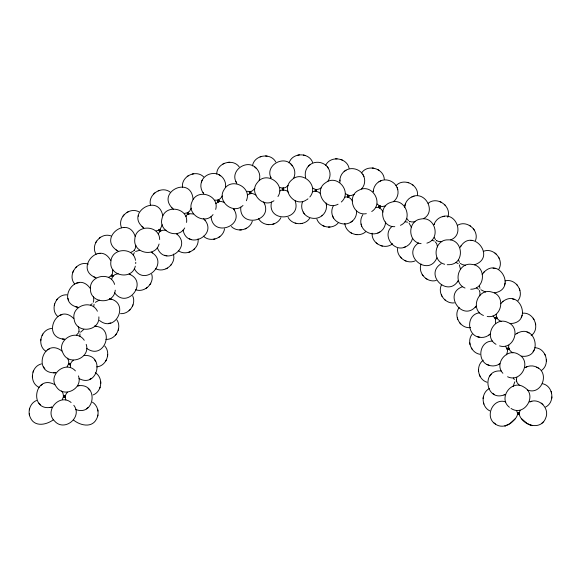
<?xml version="1.0" encoding="UTF-8"?>
<svg xmlns="http://www.w3.org/2000/svg" width="581" height="581" viewBox="0 0 581 581"><rect width="100%" height="100%" fill="white"/><g stroke="black" fill="none" stroke-linecap="round" stroke-linejoin="round"><path stroke-width="0.87" d="M217.693 200.278L220.402 198.6L222.327 195.92M218.18 201.796C216.502 200.583 220.548 200.285 218.776 201.738M397.52 248.37C396.692 257.296 406.932 264.602 415.103 260.905M186.588 222.443C188.643 207.729 164.975 203.728 162.077 218.296C158.039 231.398 178.069 239.946 184.729 227.963M516.553 380.751L516.393 381.296M249.663 191.824L250.062 191.657M489.391 388.536C480.799 392.93 481.17 406.809 489.848 410.89M545.61 407.034C555.443 402.117 553.141 385.515 542.233 383.663M483.29 360.176C475.418 365.769 477.793 379.444 486.965 382.233M541.586 370.366C550.606 364.084 545.937 347.983 534.869 347.728M251.05 192.994L251.094 193.596L249.859 193.749M63.351 396.511C63.489 398.842 63.743 391.885 61.412 390.998M63.438 396.518L64.048 395.814L64.52 396.67L63.997 397.317L63.38 396.845L62.261 399.619M63.547 396.453L63.387 396.017L63.482 396.946M135.714 263.578L135.758 262.278M193.081 199.305C190.996 174.344 154.524 192.885 173.537 209.283M348.702 195.477C350.503 196.443 346.138 196.61 348.324 195.318M349.079 195.993L348.92 196.363M404.739 207.308C404.863 202.537 408.218 197.998 412.793 196.581M45.979 351.345C36.588 345.499 40.757 329.267 51.716 328.447M104.776 346.036C111.254 353.11 106.338 366.088 96.715 366.894M39.152 387.389C29.014 382.952 30.8 366.291 41.527 363.902M98.872 316.87C99.903 331.686 76.009 334.031 74.136 319.296C71.02 305.94 91.595 298.816 97.405 311.234M95.32 372.712C103.541 377.773 102.053 391.579 93.076 394.957M187.271 212.951L189.696 211.056L191.214 208.136M188.012 214.687C190.953 211.571 186.269 214.512 185.978 216.626M288.416 192.311C286.636 189.101 282.039 191.026 282.235 189.391C282.758 188.048 284.668 190.234 283.23 188.963M379.117 207.824C380.577 208.187 378.369 207.628 378.681 207.54C379.146 207.018 382.763 210.366 383.002 212.087M379.633 205.921C377.192 206.306 381.376 208.078 379.952 206.059M218.209 201.948L220.693 201.346L224.498 202.37M282.569 188.222L283.593 187.968L283.194 188.193L283.637 188.963L282.569 189.217L282.213 188.672L282.686 188.215L279.722 187.409M283.259 189.987C284.516 190.06 281.393 189.638 279.846 191.011M508.288 348.883L507.729 349.609L507.097 348.854M133.884 250.607L135.25 248.537L135.867 245.298M160.371 231.361C156.688 230.969 163.014 229.175 159.971 231.528L160.494 230.882L160.131 231.253M40.721 340.756L40.866 339.166M107.565 356.175L107.71 354.584M118.132 273.68L114.965 274.595L112.54 276.607C115.053 275.096 109.954 275.024 112.54 276.658M111.465 275.074C110.622 277.769 113.251 274.254 112.453 275.619M216.72 174.082C216.728 163.014 232.712 157.981 239.198 166.856M496.29 314.466C495.666 317.814 498.469 320.494 501.41 321.46M497.016 318.09L496.247 318.613L495.847 317.473L496.748 317.044L497.096 318.134M162.767 215.704C158.214 192.18 124.457 213.597 143.761 227.839L141.96 226.445M138.314 216.27L138.401 215.377M162.193 224.709C160.334 229.226 160.392 230.134 156.158 230.918M479.855 295.86L479.957 292.57L479.274 290.355M494.489 292.846C517.01 289.403 499.224 255.836 483.646 272.504M240.788 207.061C238.885 227.89 272.983 222.08 264.275 203.06M373.387 190.466L373.249 191.832C373.307 187.481 375.82 183.182 379.785 181.294M385.588 221.935C385.53 226.285 383.017 230.584 379.052 232.473M514.831 381.804L513.045 386.612M516.313 379.836L516.85 377.389M159.317 231.035L159.514 230.606M79.946 333.814L79.938 336.319M36.559 400.454C29.907 403.163 27.169 411.914 30.575 418.102C35.042 427.405 46.887 424.747 53.546 419.62M73.409 419.969C79.895 425.321 91.638 428.393 96.424 419.25C99.736 413.636 98.015 405.647 92.43 402.146M111.211 275.612C112.358 273.513 111.741 276.338 108.778 277.152M111.617 279.381L112.583 276.636M113.099 276.019L113.128 275.917M66.924 294.843C55.958 294.066 49.487 309.528 57.94 316.667M105.895 339.377C115.532 339.972 122.279 327.837 116.883 319.899M483.094 398.631L483.305 397.048M551.696 398.522L551.906 396.939M339.907 180.931C339.74 177.045 341.679 173.109 344.911 170.93M347.758 197.155C349.464 197.78 348.063 196.313 344.707 197.242M348.876 195.572L345.615 193.756M215.682 209.414C219.843 195.151 196.995 187.772 192.028 201.774C186.138 214.157 204.73 225.501 213.045 214.607M436.513 240.89L436.469 240.418M495.484 323.552L495.499 318.867L493.037 316.028M225.443 187.452C226.35 182.79 224.048 177.67 219.916 175.302M380.294 206.698L379.734 207.126M115.256 290.188C114.13 305.003 90.149 303.87 90.425 289.018C89.271 275.358 110.659 271.276 114.617 284.399M201.68 181.439C199.958 185.477 200.924 190.365 203.771 193.655L202.972 192.543M218.652 201.694L219.001 201.571M78.842 331.991L79.038 329.681L78.239 326.486M409.627 221.797L409.612 221.455M224.527 228.812C223.307 238.326 210.213 242.945 203.394 236.118M315.737 189.399C314.568 189.333 318.838 190.183 321.54 187.54M315.512 191.243C314.299 190.8 319.862 191.883 320.182 193.669M29.29 409.866L29.653 408.32M97.564 416.577L97.928 415.023M187.46 213.975L187.685 213.583M54.265 305.424L54.636 303.878M118.183 330.335L118.56 328.788M252.481 165.912C254.086 154.96 270.63 152.287 275.764 161.997M506.421 354.86C507.707 352.05 507.852 348.6 506.915 348.52M508.854 345.187C507.758 348.404 510.14 351.461 512.907 352.841M271.53 202.014C266.657 222.864 302.069 221.136 295.155 200.873M495.128 318.076C494.446 317.124 496.719 318.519 496.268 318.686M510.191 323.523C532.973 323.37 520.22 287.588 502.405 301.837M518.223 413.36C518.441 412.445 519.857 413.156 519.32 413.403M404.804 206.066L405.364 203.858M412.481 238.377C411.675 242.393 408.603 245.894 404.681 247.121M111.203 275.547L111.305 275.387M94.078 304.226L93.708 306.703M504.49 285.249L504.751 284.305M504.874 283.855L505.107 282.998M133.274 254.936L134.327 252.662M507.903 348.288L508.346 347.91L508.956 348.31M447.733 217.316C452.025 206.342 437.101 195.695 428.117 203.328M517.388 413.425C518.637 411.413 518.753 415.764 517.46 413.89C517.301 412.51 517.765 413.745 517.482 414.493C516.952 417.216 514.824 419.279 512.943 421.174C508.44 426.142 500.154 428.342 494.765 423.534M520.118 410.411L519.094 413.418M88.312 264.159C77.244 260.121 66.946 275.278 74.775 284.08M120.499 313.653C129.447 314.277 136.52 303.878 132.642 295.787M421.094 264.021C417.572 273.012 427.042 283.158 436.251 280.463M475.454 240.621C479.557 230.432 466.841 219.516 457.443 225.363M68.631 364.367L68.74 361.179L67.483 358.128M67.076 366.785L68.776 363.481M379.72 205.943L379.233 205.609L380.461 206.124L379.328 206.117L380.025 206.415L377.185 203.982M283.724 189.58L283.216 190.052M246.351 200.721C252.524 187.205 230.984 176.609 224.048 189.747C216.43 201.149 233.192 215.057 242.996 205.478M65.232 397.005L64.455 397.331L64.186 396.409M316.384 191.127L316.463 190.423L315.715 190.154L315.076 190.604L315.439 191.2L312.505 191.774M316.543 190.917C316.696 190.336 313.98 190.198 315.803 189.348M259.184 180.4C260.753 175.912 259.213 170.516 255.466 167.575M159.071 244.035C155.432 258.037 132.606 253.265 134.828 238.973C135.591 224.135 159.593 224.68 159.681 239.539M64.142 396.532L65.05 395.995M135.315 266.149C132.069 280.645 108.502 276.069 110.913 261.406C111.748 247.724 133.499 246.772 135.518 260.332M246.78 191.425C249.271 190.328 249.917 194.236 250.774 191.853M93.251 302.258L93.773 300.007L93.447 296.724M348.418 197.293L350.437 198.397L352.544 200.932M252.299 221.194C249.845 229.815 237.658 232.923 231.376 226.525M32.979 372.167L33.56 370.685M99.562 388.66L100.15 387.178M250.869 191.999C251.726 193.03 248.407 192.253 250.077 193.582M217.766 201.164L218.253 200.677M72.763 272.424L73.359 270.949M132.417 306.303L133.013 304.822M289.047 162.985C292.207 152.382 308.969 152.12 312.651 162.477M201.309 182.347C203.495 174.344 214.178 170.749 220.758 175.796M201.854 181.011L202.195 180.19M218.144 202.014L218.427 201.781M302.686 201.462C301.06 205.093 301.401 209.581 303.703 212.849M507.097 348.731L505.412 346.254M521.302 356.146C543.867 359.283 536.416 322.034 516.727 333.559M434.501 223.445L433.978 224.709C435.271 220.555 438.909 217.156 443.252 216.481M436.912 257.79C428.669 277.544 400.999 255.371 418.465 242.989M516.516 410.455L517.504 413.156M68.587 364.2C67.389 365.159 71.231 364.084 68.848 363.437M495.847 317.473L495.84 318.134M521.193 317.451L521.585 316.551M521.767 316.129L522.123 315.316M159.005 230.003C159.041 232.364 161.198 228.783 159.47 229.677M158.235 233.867L159.898 231.521M110.993 235.915C100.709 232.037 90.084 245.008 96.141 254.267M135.62 289.73C144.684 293.049 154.611 283.346 151.706 274.203M441.734 284.414C436.941 292.795 444.857 304.204 454.357 302.868M498.897 269.105C504.431 259.613 493.422 246.976 483.276 251.406M507.206 349.217L507.22 349.726L507.22 349.028M277.958 196.545C286.012 184.068 266.229 170.465 257.47 182.463C248.29 192.645 262.859 208.833 273.949 200.765M348.491 197.242C349.958 196.015 346.341 196.211 347.656 196.944M217.592 200.263C217.49 202.486 220.519 199.167 217.715 200.082M293.587 178.294C295.787 174.082 295.039 168.512 291.756 165.062M482.201 274.668L484.22 271.799M65.37 396.191C64.963 399.263 65.065 393.693 67.57 392.211M379.705 206.865C381.194 208.499 377.773 205.26 378.848 207.693M362.864 214.701C360.874 217.679 360.162 221.557 361.331 224.985M280.884 217.657C276.999 226.43 263.135 227.12 258.552 218.623M73.402 360.22C69.342 362.842 70.519 367.09 70.461 363.75C69.204 362.399 69.081 366.081 70.424 364.563M42.064 335.397L42.856 334.01M105.575 361.324L106.367 359.944M516.349 380.7L516.763 381.303L516.335 380.221M518.463 414.013L517.853 414.362M95.829 242.444L96.635 241.064M149.971 284.574L150.777 283.194M325.65 165.367C330.313 155.33 346.93 157.495 349.079 168.272M333.596 205.413C331.46 208.768 331.148 213.256 332.957 216.822M501.359 371.041C480.574 368.674 485.614 402.887 504.816 394.615M460.152 247.368C471.954 226.467 497.292 257.383 474.517 264.747M441.102 263.745C423.796 274.66 447.936 298.169 458.278 280.521M460.856 246.191L461.321 245.407M457.501 281.829L457.966 281.051M78.522 332.797L76.583 334.99M159.877 231.318L162.818 230.236L166.115 230.265M507.99 348.092C508.026 350.125 509.944 348.912 508.941 348.498M533.06 351.73L533.583 350.895M533.823 350.503L534.295 349.747M187.3 212.907C186.733 215.304 190.103 211.927 187.38 212.871M188.397 213.488L188.426 212.791M138.932 211.833C129.316 206.509 116.934 217.81 121.589 227.846M155.534 268.633C164.576 273.578 176.413 263.927 173.385 254.071M459.208 307.567C452.824 315.657 460.37 328.94 470.588 327.597M517.983 300.667C524.832 292.076 515.754 277.987 505.085 280.899M472.135 334.169C466.55 341.185 471.118 352.907 479.979 354.294M309.826 196.981C319.608 185.789 301.989 169.478 291.589 180.088C280.456 189.319 294.393 208.02 306.39 199.944M69.451 363.888L70.228 363.503M327.931 181.17C330.72 177.321 330.785 171.707 328.033 167.815M160.116 230.504L160.109 229.72M80.57 332.223L83.795 329.412M500.655 303.761L503.073 301.219M308.91 165.708C305.65 168.643 304.466 173.487 305.657 177.67M348.978 195.463L351.178 195.543L354.257 194.352M309.688 218.296C304.865 225.864 292.301 225.355 288.103 217.425M249.786 193.836L250.157 193.604M56.364 300.319L57.352 299.07M115.466 335.15L116.454 333.893M282.366 189.159L282.678 188.97M159.15 229.815L158.62 230.032L159.47 229.836M122.99 216.103L123.985 214.854M170.48 265.604L171.475 264.362M361.527 173.007C367.584 163.755 383.721 168.294 384.288 179.268M518.455 412.953C517.642 413.498 518.651 415.023 519.254 414.035C519.378 412.125 518.521 414.108 520.198 416.788C525.173 426.505 541.579 430.02 545.791 417.775C549.822 408.327 539.117 397.426 529.683 401.943L531.855 401.246M462.694 286.658C442.417 293.528 462.599 322.687 476.144 306.107M475.185 307.284L475.759 306.579M254.877 188.331L252.582 190.699L249.779 191.999M489.776 376.06L490.349 375.377M490.647 375.028L491.279 374.28M215.914 203.568L218.253 201.847M218.761 200.815L218.892 200.125M170.059 192.028C161.307 185.383 147.429 194.773 150.581 205.376M178.28 250.636C186.516 256.838 199.624 248.995 198.048 238.806M247.426 194.969C251.362 192.696 251.021 192.812 256.09 195.02M379.894 207.635L379.509 207.787M515.02 418.988L510.14 423.375M341.308 202.006C352.594 192.347 337.517 173.661 325.694 182.659C313.036 190.43 325.004 211.244 338.091 204.207M507.249 348.331L508.055 348.346M361.498 188.978C364.817 185.571 365.689 180.023 363.532 175.782M63.438 396.148L63.598 396.126M70.279 364.752L70.584 367.613M54.897 384.745C33.996 373.046 28.563 412.648 51.905 407.092L49.675 407.572M75.755 409.525C95.349 416.853 98.741 382.436 78.101 385.82M351.578 221.673C354.984 219.378 356.93 215.144 356.552 211.063M338.084 223.075C332.23 229.873 319.87 227.556 316.863 219.102M92.154 303.74L90.585 304.902M95.32 302.345L99.336 300.116M75.581 267.674L76.736 266.577M129.04 310.675L130.195 309.571M153.667 193.96L154.829 192.87M193.509 249.801L194.671 248.712M395.922 185.753C403.258 177.466 418.567 184.286 417.543 195.231M309.245 165.396C314.829 160.065 324.997 161.809 328.592 168.628M303.151 212.036C306.739 218.863 316.906 220.598 322.491 215.268M308.191 166.377L309.898 164.786M316.093 191.272L316.405 191.505L315.396 191.214M321.838 215.878C325.295 213.234 327.183 208.637 326.333 204.345M392.095 226.394C381.499 234.935 393.635 252.808 405.618 246.816M478.809 337.045C482.76 338.171 487.256 336.922 490.124 334.002M489.006 335.026L489.674 334.416M315.192 190.372L315.839 190.132M288.176 185.513L285.569 187.532L282.519 188.295M541.448 423.607L542.182 422.953M542.531 422.648L543.199 422.053M249.707 191.781L250.15 191.643M531.15 335.68C540.751 328.846 534.092 311.765 522.399 313.232M203.713 176.936C196.015 169.093 180.923 176.384 182.521 187.329M371.731 211.528C384.295 203.597 372.072 182.935 359.08 190.125C346.465 195.499 352.863 216.314 366.32 213.67M306.964 199.624L307.988 198.818M393.591 201.549C397.368 198.658 399.031 193.291 397.506 188.781M496.813 318.562L496.428 318.678M61.942 351.011C42.95 336.406 31.853 374.81 55.754 372.69L53.474 372.842M79.009 378.536C97.826 388.747 105.51 354.127 84.136 355.456M40.452 385.74L41.178 385.218M41.549 384.949L42.34 384.375M86.322 408.828L87.114 408.247M87.491 407.978L88.21 407.455M365.5 231.913C358.288 238.232 345.419 233.017 344.838 223.38M99.307 238.152L100.607 237.23M145.998 288.408L147.298 287.493M392.625 243.715C384.811 250.433 371.223 243.454 372.138 233.184M187.213 176.471L188.52 175.564M218.579 237.484L219.894 236.576M345.288 170.669C351.585 166.202 361.397 169.391 363.967 176.66M332.521 215.943C335.092 223.213 344.903 226.401 351.2 221.935M344.105 171.482L346.022 170.16M350.459 222.443L352.384 221.121M515.594 334.336L517.482 333.051M488.301 364.999C492.049 366.684 496.675 366.095 499.936 363.619M498.68 364.476L499.435 363.967M316.391 189.573L315.49 189.435M316.391 190.415L316.362 189.486M509.29 423.97L504.86 425.996L505.724 425.72M516.269 380.301L516.56 379.989L516.531 380.577M400.462 225.334C414.042 219.306 404.928 197.097 391.028 202.333C377.773 205.834 381.1 227.353 394.797 226.677M187.983 214.498L190.379 213.735L193.444 214.004M423.534 218.623C436.759 211.578 425.038 190.307 411.856 196.886M508.782 349.312L508.099 349.166M73.78 318.642C57.098 301.452 40.576 337.851 64.527 339.202L62.254 339.021M133.114 251.384L130.79 252.321M135.576 251.486L139.68 250.288M47.504 349.907L48.296 349.493M48.702 349.283L49.574 348.825M89.561 379.371L90.433 378.914M90.839 378.703L91.631 378.289M127.05 212.355L128.466 211.637M165.992 268.829L167.415 268.11M64.498 395.944L64.905 395.915M222.937 164.016L224.36 163.305M245.167 228.914L246.598 228.202M316.369 190.415L316.652 189.907M380.199 181.09C387.069 177.575 396.315 182.151 397.811 189.718M361.026 224.048C362.522 231.616 371.767 236.184 378.638 232.676M378.899 181.73L380.998 180.698M380.156 206.226L382.436 206.553L385.646 205.827M377.839 233.068L379.93 232.037M527.141 366.626L525.093 367.628C528.812 365.376 533.794 365.238 537.49 367.606M504.003 395.015L505.368 394.346M160.516 231.165L160.726 231.056M65.137 397.084L65.849 399.931M78.9 331.896L79.292 331.831M508.745 348.055L508.883 348.266M426.897 243.148C441.204 239.147 435.394 215.849 420.884 219.03C407.259 220.577 407.448 242.35 421.102 243.657M450.696 239.837C464.8 234.775 456.274 212.036 442.279 216.648M90.171 288.321C76.14 268.901 54.541 302.534 78.043 307.327L75.82 306.819M99.482 320.429C115.772 333.784 130.173 302.258 109.431 298.75L111.654 299.259M283.259 189.224L283.688 188.564M133.921 250.542L134.523 250.556M59.654 315.461L60.497 315.171M60.932 315.018L61.855 314.691M158.221 190.837L159.731 190.328M188.607 252.343L190.118 251.834M260.085 156.848L261.595 156.347M272.714 224.273L274.232 223.779M413.229 196.443L414.079 196.167M403.396 247.535L404.245 247.259M450.486 264.595C465.221 262.699 462.832 238.806 448.016 239.859C434.312 239.423 431.356 261 444.676 264.261M187.99 213.372L188.89 213.699M250.077 191.745L250.694 191.418L250.396 191.657M112.474 275.336L113.019 275.503M518.877 414.347L518.259 414.013M110.768 260.68C99.685 239.445 73.453 269.606 96.025 277.74L93.897 276.919M77.505 385.944L78.994 385.624M76.648 283.136L77.527 282.969M77.977 282.882L78.936 282.693M108.538 323.385L109.497 323.203M109.947 323.109L110.826 322.942M192.173 174.046L193.742 173.755M213.365 239.292L214.934 239.002M297.879 155.112L299.447 154.836M300.638 223.663L302.214 223.387M443.702 216.401L444.581 216.255M479.623 312.81C466.078 314.154 466.456 335.753 479.761 337.307M217.701 200.198L214.767 200.155M348.222 195.369L347.881 195.063L348.469 195.434M415.052 221.702L411.769 221.964L409.532 221.383M375.776 207.301L378.652 207.482M249.67 191.904L250.099 191.853M495.898 319.005L495.332 319.201L495.346 318.816M63.888 395.828L64.28 395.922M470.726 289.222C485.585 289.469 486.675 265.481 471.859 264.384C458.358 261.973 452.323 282.896 465.025 288.045M449.832 264.66L447.232 264.711M507.816 349.617L508.295 348.999L507.772 348.157M187.924 213.801L187.358 213.779M160.058 230.25L160.69 230.548M135.133 236.307C127.987 214.672 97.855 237.811 116.89 250.382M218.151 201.048L217.693 200.953M98.131 253.599L99.024 253.563M99.482 253.541L100.462 253.49M228.195 162.331L229.785 162.273M239.742 229.953L241.333 229.894M335.527 158.853L337.118 158.809M328.367 227.084L329.957 227.033M470.973 240.556L471.866 240.534M492.601 341.141C479.005 340.51 476.26 361.941 489.202 365.391M380.119 206.168L379.8 205.972M441.865 241.66L438.575 241.442L436.44 240.549M405.08 221.746L407.55 222.167M69.299 363.27L69.771 364.091M487.205 316.507C501.868 318.896 506.407 295.322 491.911 292.098C477.8 287.442 469.63 310.014 483.443 315.468M184.344 213.409L187.111 212.915M157.306 247.629C164.35 267.325 192.827 247.695 176.922 234.114M96.62 326.362L94.347 326.188C116.353 326.9 104.457 361.375 86.692 348.346M494.99 318.112L495.23 318.511M123.651 227.476L124.545 227.563M265.532 155.933L267.115 156.107M267.195 224.513L268.778 224.687M372.239 167.989L373.823 168.178M355.303 234.47L356.887 234.659M493.044 268.211L494.017 268.335M494.475 268.386L495.361 268.495M465.504 265.285L462.287 264.587L460.305 263.396M431.981 240.258L434.363 241.035M499.573 345.891C513.735 350.372 521.629 327.699 507.75 322.411C494.46 315.766 483.116 336.929 496 344.322M250.099 192.819L249.561 192.638M218.696 200.619L219.219 201.091M183.066 230.105C187.198 250.614 218.209 235.305 204.432 219.567M282.715 189.232L282.301 189.014M164.655 255.241L165.607 255.48M166.057 255.589L166.921 255.807M303.398 154.996L304.945 155.396M295.148 223.104L296.688 223.503M407.245 182.332L408.784 182.746M380.896 245.669L382.436 246.083M512.319 298.946L513.27 299.2M513.713 299.324L514.57 299.556M477.509 336.69L478.366 336.922M505.702 401.892C492.855 397.411 484.096 417.158 495.513 424.166M315.527 189.479L312.898 188.193M529.959 425.023L532.152 425.662L527.671 423.745M485.498 292.069L480.915 289.759M455.932 262.467L458.184 263.578M507.569 376.749C520.939 383.228 532.022 361.934 519.044 354.7C507.823 346.828 493.53 363.263 502.892 373.285M315.766 190.503L315.214 190.147M112.22 274.871L112.794 269.475M527.592 390.04C541.507 395.588 550.185 372.908 536.655 367.09M129.026 274.058C148.968 281.85 127.421 310.022 114.653 292.839M129.592 274.283L130.442 274.61M189.246 238.704L190.154 239.074M190.575 239.249L191.403 239.59M341.003 159.535L342.478 160.16M323.007 225.733L324.474 226.358M439.817 201.578L441.284 202.21M404.601 260.448L406.061 261.08M526.96 332.136L527.86 332.528M528.282 332.71L529.102 333.066M487.06 364.461L487.88 364.817M476.427 287.9L478.49 289.323M511.026 408.436C524.374 417.39 538.071 394.869 523.982 387.128C511.687 378.79 497.641 398.261 509.435 407.296M256.228 168.192C247.288 158.431 229.655 170.444 236.206 182.194M151.271 252.183C169.877 262.772 144.495 287.53 134.334 268.683M116.098 249.939L118.081 251.057M151.801 252.481L152.592 252.924M218.754 174.612L219.516 175.07M377.563 169.456L378.928 170.284M350.198 232.364L351.563 233.192M469.274 225.319L470.632 226.154M425.924 278.488L427.282 279.323M537.875 367.853L538.638 368.325M492.506 393.315L493.262 393.787M493.654 394.034L494.489 394.55M71.114 402.488C59.705 392.967 43.8 410.949 54.643 421.109C64.411 432.293 82.938 417.02 73.823 405.291M526.807 423.171L521.818 418.908M292.425 165.781C284.516 154.212 264.609 165.302 271.036 178.04L270.593 176.747M379.124 206.894L378.841 206.516M176.442 233.744L177.641 234.673M254.413 166.725L255.11 167.284M412.307 184.555L413.534 185.564M376.147 242.851L377.374 243.86M494.99 253.069L496.21 254.093M444.421 299.426L445.642 300.442M541.202 403.083L541.95 403.715M542.298 404.013L542.981 404.587M493.727 422.663L494.409 423.237M518.237 412.953L518.477 413.36M75.428 370.903C65.515 359.835 47.177 375.333 56.437 386.946C63.837 398.486 83.294 388.704 78.442 375.885M519.763 385.552L517.446 383.206L516.444 381.121M88.109 388.377L88.791 389.081M89.111 389.415L89.735 390.054M38.927 403.149L39.552 403.788M39.871 404.115L40.554 404.819M408.465 220.649L406.947 218.659M409.017 223.053L411.53 227.52M203.481 218.579L205.064 220.221M171.577 207.584L172.528 208.572M290.841 164.074L291.444 164.728M444.501 204.505L445.576 205.681M400.309 256.969L401.377 258.153M516.429 284.24L517.497 285.424M459.702 322.811L460.762 323.995M84.252 340.27C76.046 327.887 55.66 340.575 63.147 353.408C69.117 366.582 90.832 358.078 86.206 344.366M513.292 377.955L514.338 379.604M94.282 359.392L94.856 360.191M95.124 360.561L95.647 361.288M43.488 366.909L44.003 367.628M44.272 368.005L44.853 368.797M435.489 239.67L434.276 237.476M233.395 208.652C245.821 226.089 212.37 237.861 211.092 216.488M233.758 209.145L234.288 209.886M327.263 166.703L327.771 167.437M303.965 213.227L304.473 213.961M473.486 228.892L474.372 230.214M422.176 274.428L423.07 275.75M533.147 318.177L534.026 319.506M471.445 348.15L472.324 349.479M459.491 262.394L458.605 260.048M459.331 264.849L460.428 268.981M263.643 201.847L264.689 203.873M235.792 181.381L236.837 183.407M435.343 241.957L436.694 243.722L437.537 246.91M362.929 174.569L363.328 175.368M333.16 217.236L333.552 218.035M498.643 257.209L499.333 258.647M441.299 294.865L441.988 296.303M544.796 354.17L545.472 355.616M479.405 374.927L480.088 376.372M67.941 298.285L68.231 299.121M68.384 299.556L68.711 300.486M479.957 288.336L479.419 285.888M397.092 187.496L397.368 188.346M361.469 225.421L361.745 226.27M519.45 288.866L519.922 290.384M457.269 317.851L457.748 319.368M551.115 391.471L551.58 392.996M483.421 402.568L483.886 404.093M97.688 409.503L98 411.065M29.224 413.825L29.529 415.386M326.079 202.994L326.507 205.238M535.464 323.189L535.718 324.764M469.753 342.892L470.007 344.468M100.709 381.681L100.789 383.271M32.34 376.074L32.42 377.665M339.87 180.016L339.965 182.296M546.365 359.472L546.387 361.062M478.497 369.48L478.519 371.07M218.5 199.929L218.638 199.581L218.5 199.929M187.997 212.464L187.997 212.464"/></g></svg>
